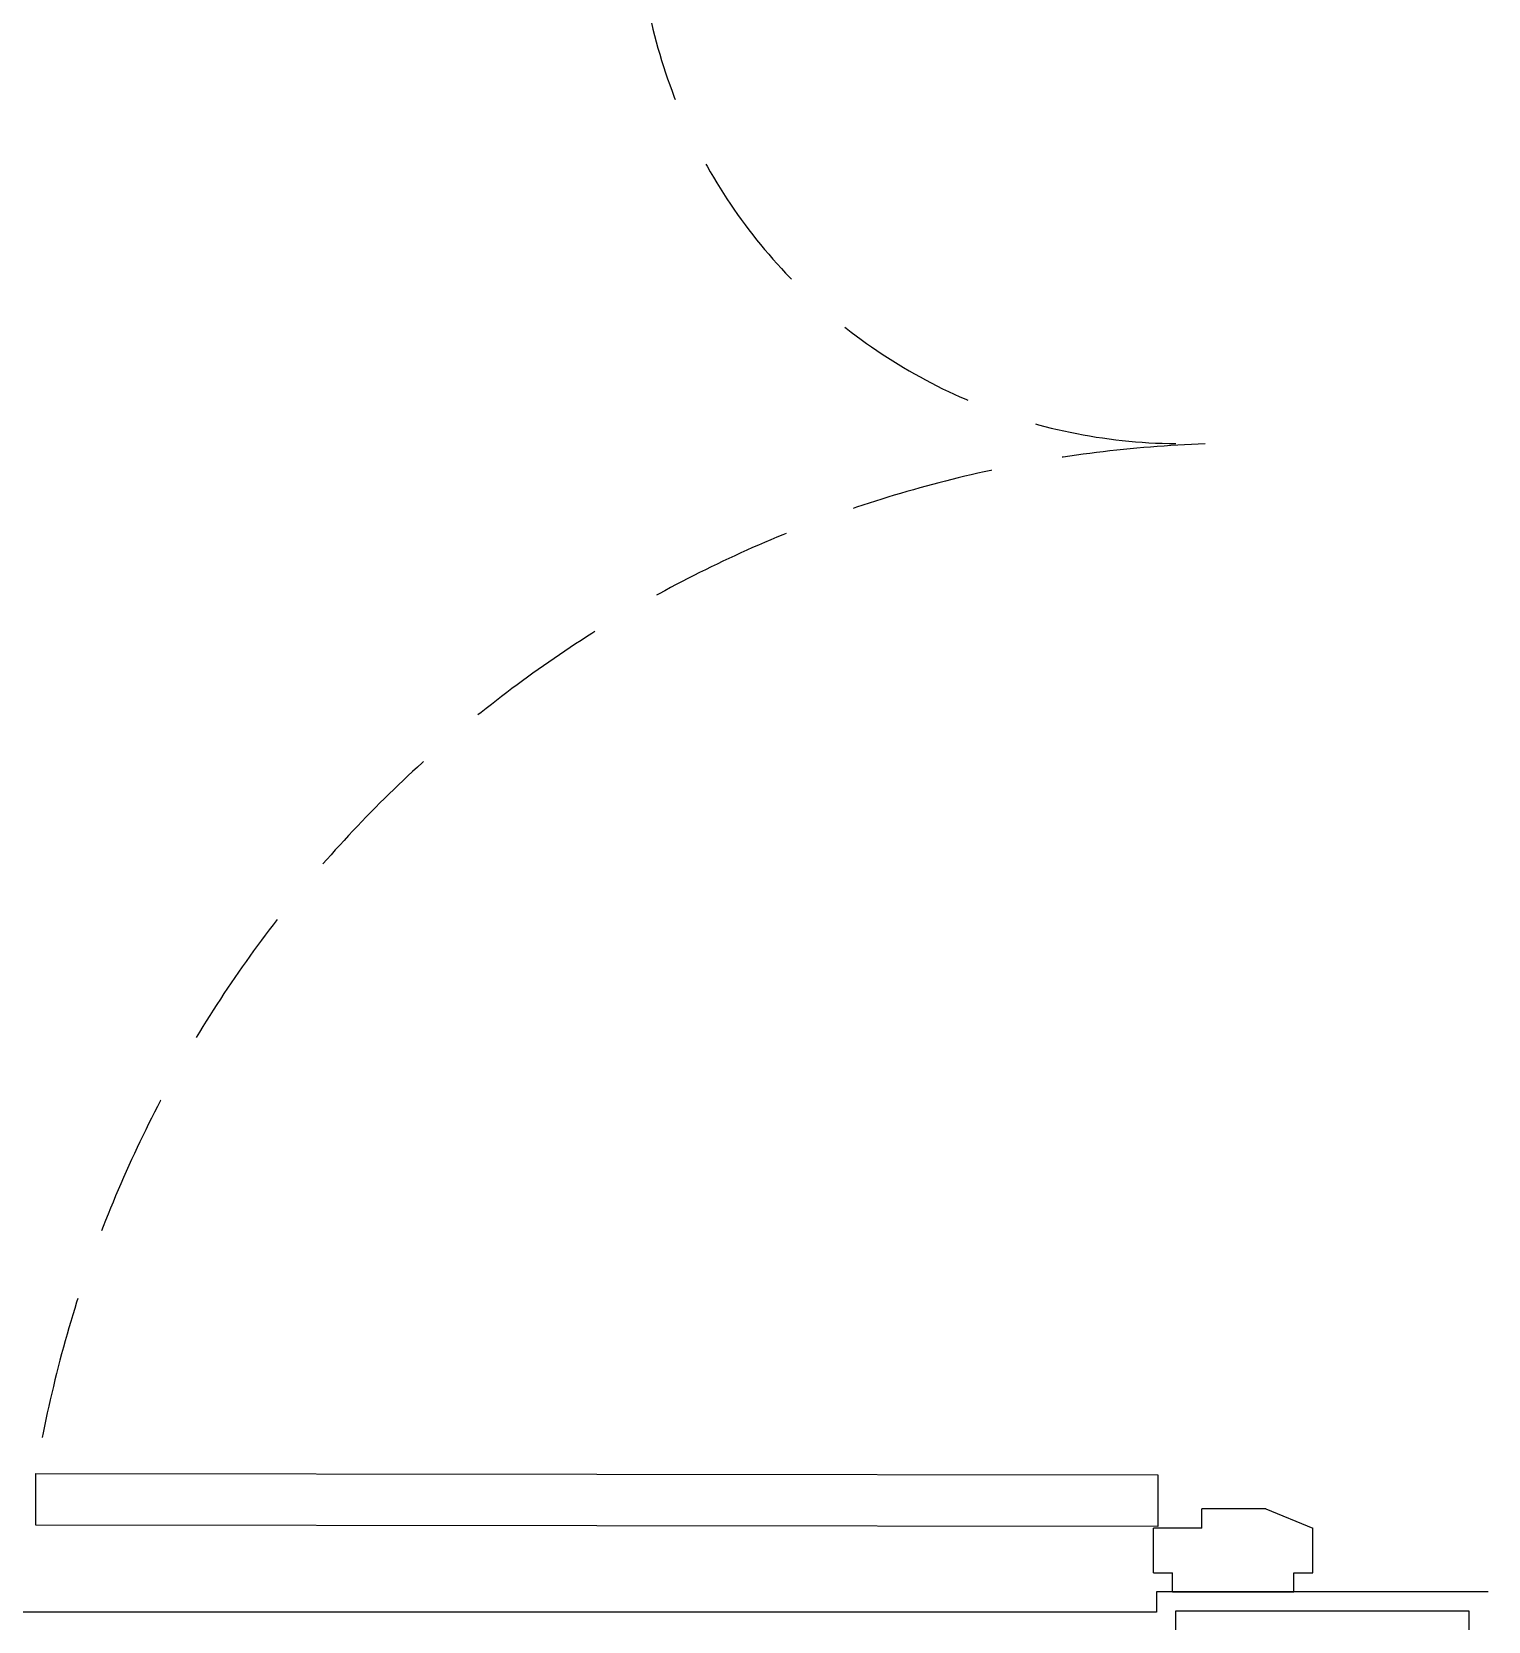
# Model space of a CAD drawing. Extents: x 681461 to 804584, y -183990 to -115925.
# Drawn here: x 690278 to 691419, y -155070 to -153824 of the extents above; entities that cross this region are included whole.
import ezdxf

# ---------------------------------------------------------------- set-up
doc = ezdxf.new("R2010")
doc.units = 0
doc.header["$LTSCALE"] = 900
doc.linetypes.add('HIDDEN2', pattern=[0.1875, 0.125, -0.0625])
for name, color, linetype in [('1', 7, 'CONTINUOUS'), ('DW', 2, 'CONTINUOUS'), ('WALL', 1, 'CONTINUOUS')]:
    doc.layers.add(name, color=color, linetype=linetype)

# ---------------------------------------------------------------- blocks, each defined once
blk = doc.blocks.new('REDFRAME')
at = {"layer": '1', "linetype": 'BYBLOCK'}
for p, q in [((-95, 0), (-95, -15)), ((-95, 0), (0, 0)), ((0, 0), (0, -15)), ((-110, -15), (-110, -50)), ((-110, -15), (-95, -15)), ((-110, -15), (-110, -50)), ((0, -15), (15, -15)), ((15, -15), (15, -50)), ((-72, -50), (-110, -50)), ((-72, -50), (-72, -65)), ((-22, -65), (15, -50)), ((-22, -65), (-72, -65))]:
    blk.add_line(p, q, dxfattribs=at)

msp = doc.modelspace()

# ---------------------------------------------------------------- linework, layer by layer
at = {"layer": 'DW', "color": 5, "linetype": 'HIDDEN2'}
msp.add_lwpolyline([(691174.684, -154146.774, -0.94770433), (691137.226, -153296.847, -0.35701722)], format="xyb", dxfattribs=at)
msp.add_arc((691232.131, -155109.908), 963.535, 92.054923, 170.677587, dxfattribs=at)
at = {"layer": 'WALL', "color": 8}
for p, q in [((691419.489, -155046.774), (691159.489, -155046.774)), ((691159.489, -155046.774), (691159.489, -155062.672))]:
    msp.add_line(p, q, dxfattribs=at)
at = {"layer": 'WALL', "color": 8, "linetype": 'BYBLOCK'}
msp.add_line((691159.489, -155062.672), (684564.489, -155062.672), dxfattribs=at)
at = {"layer": 'WALL'}
msp.add_lwpolyline([(690281.323, -154953.825), (691160.523, -154955.018), (691160.523, -154995.6), (690281.323, -154994.408)], close=True, dxfattribs=at)
at = {"layer": 'WALL', "color": 6}
msp.add_lwpolyline([(691174.489, -155836.774), (691404.489, -155836.774), (691404.489, -155061.774), (691174.489, -155061.774)], close=True, dxfattribs=at)

# ---------------------------------------------------------------- block references
at = {"layer": 'WALL', "color": 8, "linetype": 'BYBLOCK', "xscale": -1, "rotation": 180}
msp.add_blockref('REDFRAME', (691267.123, -155046.774), dxfattribs=at)

doc.saveas('drawing.dxf')
